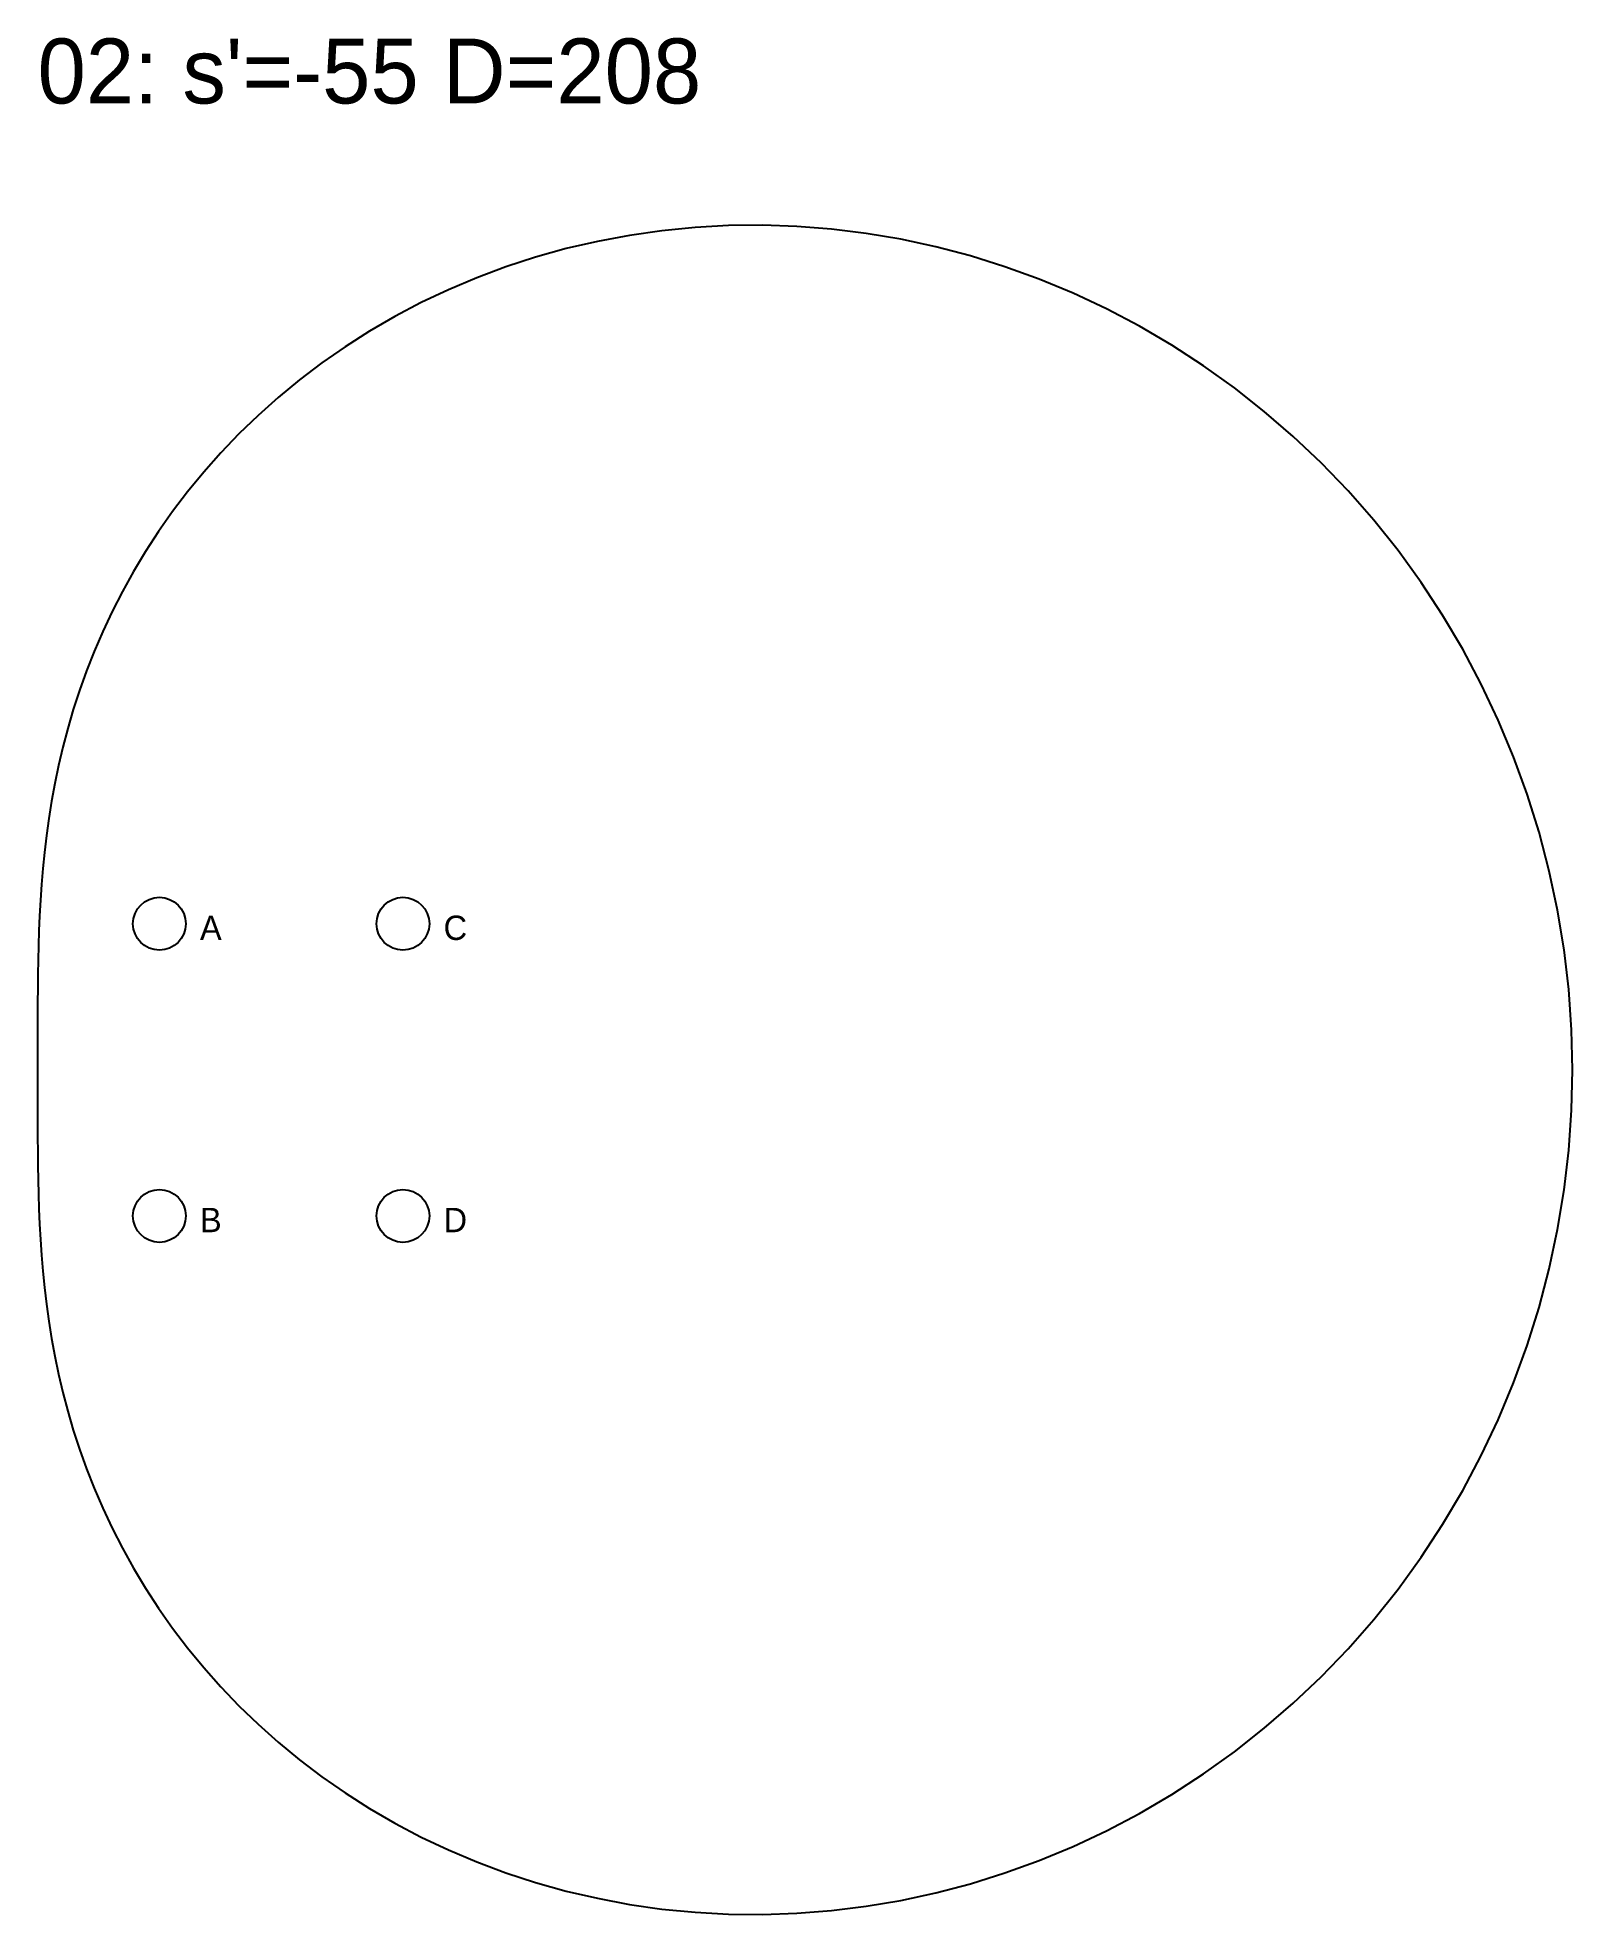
# Model space of a CAD drawing. Header units: millimetres. Extents: x 0 to 189, y -104 to 127.
import ezdxf

# ---------------------------------------------------------------- set-up
doc = ezdxf.new("R2010")
doc.units = ezdxf.units.MM
for name, color, linetype in [('DOWEL', 5, 'CONTINUOUS'), ('SLAB_00', 2, 'CONTINUOUS'), ('TEXT', 1, 'CONTINUOUS')]:
    doc.layers.add(name, color=color, linetype=linetype)

msp = doc.modelspace()

# ---------------------------------------------------------------- linework, layer by layer
at = {"layer": 'DOWEL'}
for centre in [(15, 18), (45, 18), (15, -18), (45, -18)]:
    msp.add_circle(centre, 3.25, dxfattribs=at)
at = {"layer": 'SLAB_00'}
msp.add_lwpolyline([(189.021, 0), (188.906, 4.947), (188.561, 9.881), (187.987, 14.791), (187.186, 19.666), (186.16, 24.493), (184.913, 29.26), (183.448, 33.957), (181.77, 38.571), (179.883, 43.093), (177.794, 47.512), (175.508, 51.817), (173.032, 56), (170.375, 60.05), (167.543, 63.958), (164.545, 67.717), (161.39, 71.319), (158.087, 74.757), (154.645, 78.023), (151.074, 81.112), (147.385, 84.019), (143.588, 86.738), (139.693, 89.266), (135.711, 91.598), (131.653, 93.733), (127.53, 95.668), (123.353, 97.401), (119.133, 98.932), (114.881, 100.26), (110.608, 101.386), (106.324, 102.311), (102.04, 103.036), (97.767, 103.564), (93.514, 103.898), (89.291, 104.042), (85.108, 103.998), (80.973, 103.773), (76.896, 103.37), (72.885, 102.796), (68.948, 102.055), (65.092, 101.156), (61.324, 100.103), (57.651, 98.905), (54.078, 97.569), (50.611, 96.101), (47.255, 94.511), (44.014, 92.805), (40.892, 90.992), (37.893, 89.08), (35.017, 87.078), (32.269, 84.994), (29.648, 82.835), (27.157, 80.611), (24.795, 78.329), (22.562, 75.997), (20.459, 73.623), (18.482, 71.215), (16.632, 68.781), (14.906, 66.327), (13.3, 63.86), (11.814, 61.386), (10.442, 58.913), (9.182, 56.446), (8.03, 53.989), (6.98, 51.55), (6.03, 49.131), (5.173, 46.737), (4.406, 44.372), (3.722, 42.039), (3.118, 39.742), (2.587, 37.482), (2.124, 35.261), (1.724, 33.081), (1.381, 30.942), (1.091, 28.847), (0.848, 26.793), (0.647, 24.782), (0.484, 22.812), (0.353, 20.882), (0.251, 18.991), (0.172, 17.137), (0.113, 15.317), (0.071, 13.53), (0.042, 11.772), (0.023, 10.04), (0.011, 8.33), (0.004, 6.641), (0.001, 4.967), (0, 3.304), (0, 1.65), (0, 0), (0, -1.65), (0, -3.304), (0.001, -4.967), (0.004, -6.641), (0.011, -8.33), (0.023, -10.04), (0.042, -11.772), (0.071, -13.53), (0.113, -15.317), (0.172, -17.137), (0.251, -18.991), (0.353, -20.882), (0.484, -22.812), (0.647, -24.782), (0.848, -26.793), (1.091, -28.847), (1.381, -30.942), (1.724, -33.081), (2.124, -35.261), (2.587, -37.482), (3.118, -39.742), (3.722, -42.039), (4.406, -44.372), (5.173, -46.737), (6.03, -49.131), (6.98, -51.55), (8.03, -53.989), (9.182, -56.446), (10.442, -58.913), (11.814, -61.386), (13.3, -63.86), (14.906, -66.327), (16.632, -68.781), (18.482, -71.215), (20.459, -73.623), (22.562, -75.997), (24.795, -78.329), (27.157, -80.611), (29.648, -82.835), (32.269, -84.994), (35.017, -87.078), (37.893, -89.08), (40.892, -90.992), (44.014, -92.805), (47.255, -94.511), (50.611, -96.101), (54.078, -97.569), (57.651, -98.905), (61.324, -100.103), (65.092, -101.156), (68.948, -102.055), (72.885, -102.796), (76.896, -103.37), (80.973, -103.773), (85.108, -103.998), (89.291, -104.042), (93.514, -103.898), (97.767, -103.564), (102.04, -103.036), (106.324, -102.311), (110.608, -101.386), (114.881, -100.26), (119.133, -98.932), (123.353, -97.401), (127.53, -95.668), (131.653, -93.733), (135.711, -91.598), (139.693, -89.266), (143.588, -86.738), (147.385, -84.019), (151.074, -81.112), (154.645, -78.023), (158.087, -74.757), (161.39, -71.319), (164.545, -67.717), (167.543, -63.958), (170.375, -60.05), (173.032, -56), (175.508, -51.817), (177.794, -47.512), (179.883, -43.093), (181.77, -38.571), (183.448, -33.957), (184.913, -29.26), (186.16, -24.493), (187.186, -19.666), (187.987, -14.791), (188.561, -9.881), (188.906, -4.947)], close=True, dxfattribs=at)

# ---------------------------------------------------------------- texts
at = {"layer": 'DOWEL'}
for s, p in [('A', (20, 16)), ('C', (50, 16)), ('B', (20, -20)), ('D', (50, -20))]:
    msp.add_text(s, height=3, dxfattribs=at).set_placement(p)
at = {"layer": 'TEXT'}
msp.add_text("02: s'=-55 D=208", height=8, dxfattribs=at).set_placement((0, 119.042))

doc.saveas('drawing.dxf')
